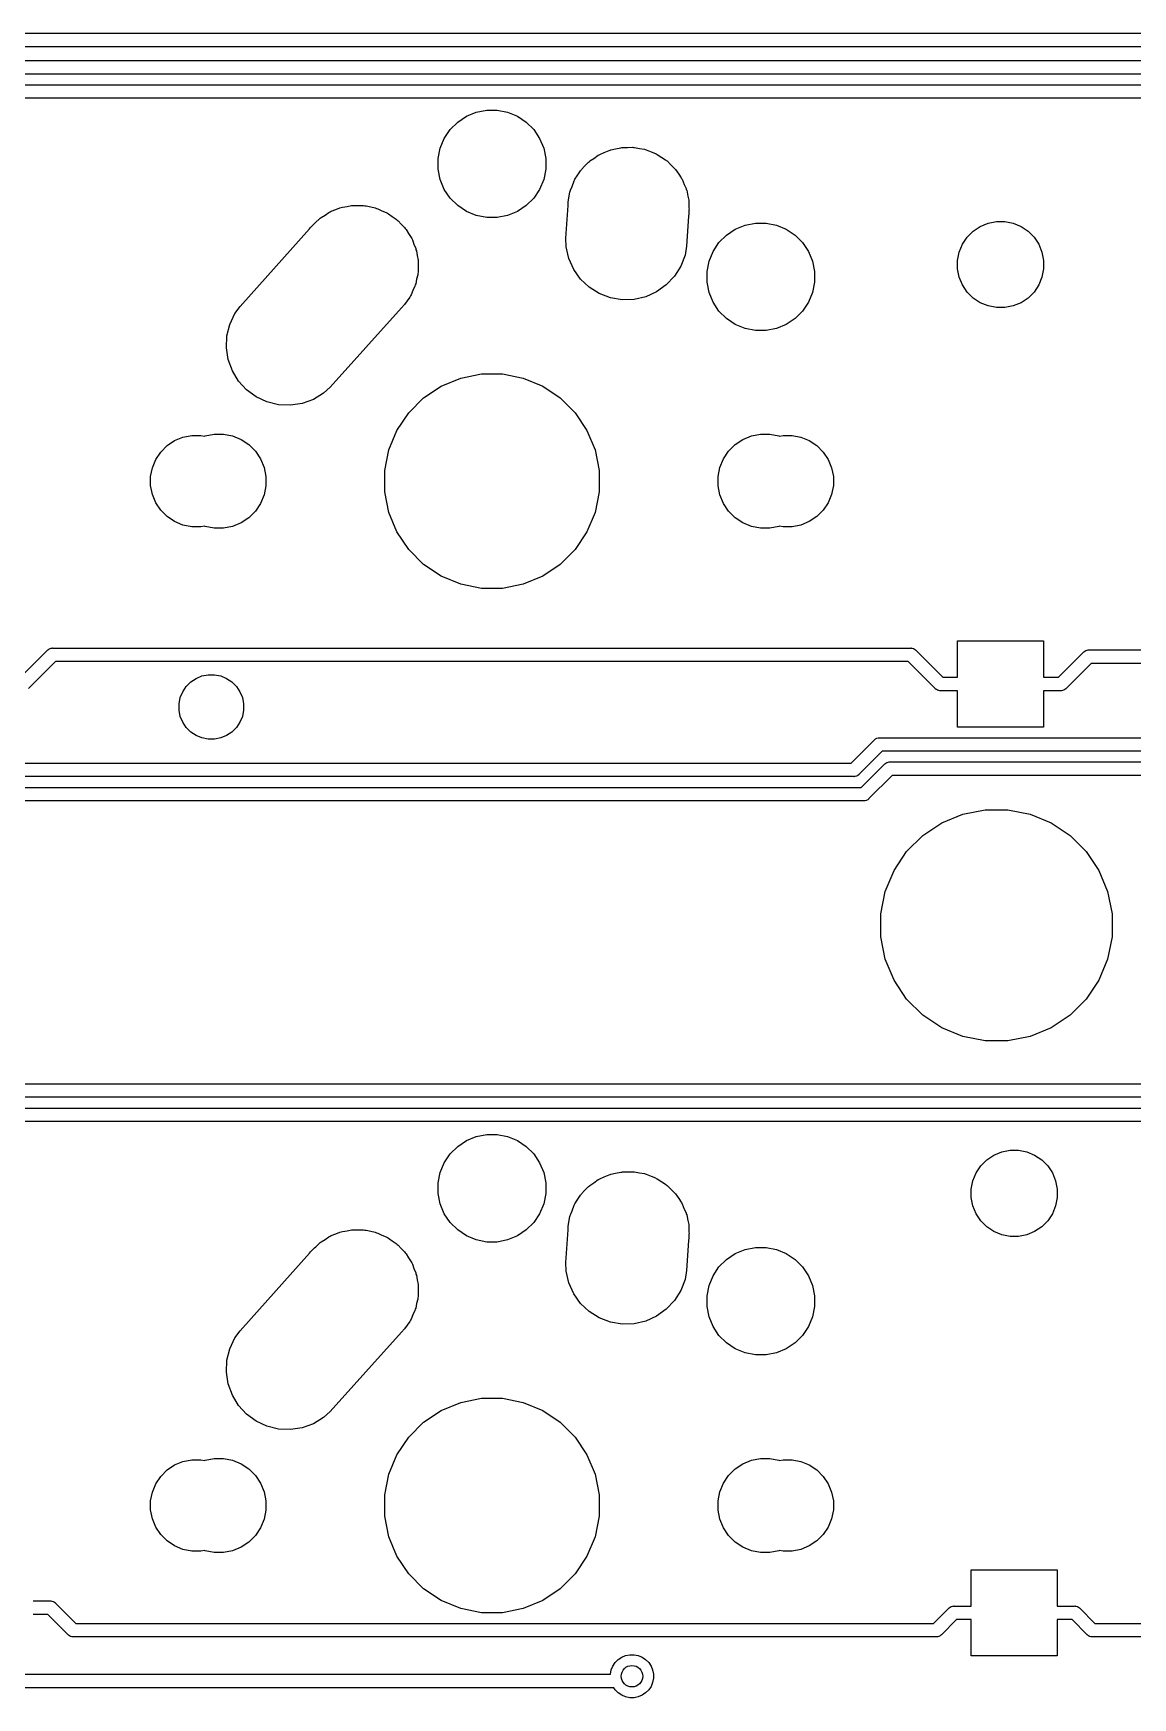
# Model space of a CAD drawing. Extents: x 53 to 306, y -113 to -55.
# Drawn here: x 186.73 to 207.18, y -89.3 to -58.35 of the extents above; entities that cross this region are included whole.
import ezdxf

# ---------------------------------------------------------------- set-up
doc = ezdxf.new("R2010")
doc.units = 0
doc.layers.add('BLACK', color=7, linetype='CONTINUOUS')

msp = doc.modelspace()

# ---------------------------------------------------------------- linework, layer by layer
at = {"layer": 'BLACK', "linetype": 'CONTINUOUS'}
for p, q in [((108.235, -58.3462), (253.807, -58.3462)), ((253.807, -58.5962), (108.414, -58.5962)), ((115.556, -58.8541), (253.385, -58.8541)), ((253.339, -59.1041), (115.602, -59.1041)), ((146.564, -59.3046), (253.198, -59.3046)), ((253.153, -59.5546), (146.609, -59.5546)), ((194.485, -60.1375), (194.625, -59.9982)), ((194.625, -59.9982), (194.788, -59.8888)), ((194.788, -59.8888), (194.97, -59.8134)), ((194.97, -59.8134), (195.164, -59.775)), ((195.164, -59.775), (195.36, -59.775)), ((195.36, -59.775), (195.554, -59.8134)), ((195.554, -59.8134), (195.736, -59.8888)), ((195.736, -59.8888), (195.899, -59.9982)), ((195.899, -59.9982), (196.039, -60.1375)), ((194.3, -60.4833), (194.376, -60.3013)), ((194.376, -60.3013), (194.485, -60.1375)), ((196.039, -60.1375), (196.148, -60.3013)), ((196.148, -60.3013), (196.224, -60.4833)), ((194.262, -60.6765), (194.3, -60.4833)), ((196.224, -60.4833), (196.262, -60.6765)), ((197.155, -60.6744), (197.239, -60.6145)), ((197.239, -60.6145), (197.256, -60.6068)), ((197.256, -60.6068), (197.269, -60.598)), ((197.269, -60.598), (197.349, -60.5649)), ((197.349, -60.5649), (197.441, -60.5236)), ((197.441, -60.5236), (197.459, -60.5195)), ((197.459, -60.5195), (197.474, -60.5132)), ((197.474, -60.5132), (197.562, -60.4958)), ((197.562, -60.4958), (197.657, -60.4738)), ((197.657, -60.4738), (197.675, -60.4733)), ((197.675, -60.4733), (197.691, -60.47)), ((197.691, -60.47), (197.784, -60.47)), ((197.784, -60.47), (197.878, -60.4671)), ((197.878, -60.4671), (197.895, -60.47)), ((197.895, -60.47), (197.913, -60.47)), ((197.913, -60.47), (198.006, -60.4886)), ((198.006, -60.4886), (198.097, -60.5038)), ((198.097, -60.5038), (198.113, -60.5097)), ((198.113, -60.5097), (198.13, -60.5132)), ((198.13, -60.5132), (198.221, -60.5509)), ((198.221, -60.5509), (198.304, -60.5824)), ((198.304, -60.5824), (198.318, -60.591)), ((198.318, -60.591), (198.335, -60.598)), ((198.335, -60.598), (198.419, -60.6542)), ((198.419, -60.6542), (198.492, -60.6999)), ((194.262, -60.8735), (194.262, -60.6765)), ((194.3, -61.0667), (194.262, -60.8735)), ((196.262, -60.8735), (196.224, -61.0667)), ((196.262, -60.6765), (196.262, -60.8735)), ((196.85, -60.9952), (196.907, -60.9045)), ((196.907, -60.9045), (196.92, -60.8903)), ((196.92, -60.8903), (196.928, -60.8779)), ((196.928, -60.8779), (196.986, -60.8198)), ((196.986, -60.8198), (197.058, -60.7431)), ((197.058, -60.7431), (197.074, -60.732)), ((197.074, -60.732), (197.085, -60.7212)), ((197.085, -60.7212), (197.155, -60.6744)), ((198.492, -60.6999), (198.503, -60.7107)), ((198.503, -60.7107), (198.519, -60.7212)), ((198.519, -60.7212), (198.592, -60.7944)), ((198.592, -60.7944), (198.653, -60.8518)), ((198.653, -60.8518), (198.662, -60.8643)), ((198.662, -60.8643), (198.676, -60.8779)), ((198.676, -60.8779), (198.735, -60.9657)), ((198.735, -60.9657), (198.782, -61.0323)), ((194.376, -61.2487), (194.3, -61.0667)), ((194.485, -61.4125), (194.376, -61.2487)), ((196.148, -61.2487), (196.039, -61.4125)), ((196.224, -61.0667), (196.148, -61.2487)), ((196.71, -61.2995), (196.717, -61.281)), ((196.717, -61.281), (196.72, -61.2668)), ((196.72, -61.2668), (196.751, -61.1936)), ((196.751, -61.1936), (196.789, -61.0923)), ((196.789, -61.0923), (196.799, -61.0756)), ((196.799, -61.0756), (196.805, -61.0621)), ((196.805, -61.0621), (196.85, -60.9952)), ((198.782, -61.0323), (198.788, -61.0459)), ((198.788, -61.0459), (198.799, -61.0621)), ((198.799, -61.0621), (198.84, -61.1613)), ((198.84, -61.1613), (198.873, -61.2344)), ((198.873, -61.2344), (198.876, -61.2486)), ((198.876, -61.2486), (198.884, -61.2668)), ((198.884, -61.2668), (198.905, -61.3733)), ((192.355, -61.6261), (192.434, -61.5932)), ((192.434, -61.5932), (192.458, -61.5884)), ((192.458, -61.5884), (192.482, -61.5798)), ((192.482, -61.5798), (192.567, -61.5667)), ((192.567, -61.5667), (192.651, -61.55)), ((192.651, -61.55), (192.676, -61.55)), ((192.676, -61.55), (192.701, -61.5462)), ((192.701, -61.5462), (192.787, -61.55)), ((192.787, -61.55), (192.873, -61.55)), ((192.873, -61.55), (192.897, -61.5549)), ((192.897, -61.5549), (192.922, -61.556)), ((192.922, -61.556), (193.006, -61.5765)), ((193.006, -61.5765), (193.09, -61.5932)), ((193.09, -61.5932), (193.113, -61.6028)), ((194.625, -61.5518), (194.485, -61.4125)), ((194.788, -61.6612), (194.625, -61.5518)), ((195.899, -61.5518), (195.736, -61.6612)), ((196.039, -61.4125), (195.899, -61.5518)), ((196.636, -62.1536), (196.677, -61.55)), ((196.677, -61.4842), (196.692, -61.407)), ((196.677, -61.55), (196.677, -61.4842)), ((196.692, -61.407), (196.71, -61.2995)), ((198.905, -61.3733), (198.923, -61.4504)), ((198.923, -61.4504), (198.923, -61.4647)), ((198.923, -61.4647), (198.927, -61.4842)), ((198.927, -61.4842), (198.927, -61.5933)), ((198.927, -61.5933), (198.928, -61.6163)), ((191.888, -61.9579), (191.945, -61.9012)), ((191.945, -61.9012), (191.962, -61.8825)), ((191.962, -61.8825), (191.984, -61.8618)), ((191.984, -61.8618), (192.045, -61.8012)), ((192.045, -61.8012), (192.066, -61.7873)), ((192.066, -61.7873), (192.084, -61.7704)), ((192.084, -61.7704), (192.158, -61.7257)), ((192.158, -61.7257), (192.229, -61.678)), ((192.229, -61.678), (192.252, -61.6685)), ((192.252, -61.6685), (192.274, -61.6555)), ((192.274, -61.6555), (192.355, -61.6261)), ((193.113, -61.6028), (193.137, -61.6087)), ((193.137, -61.6087), (193.215, -61.6451)), ((193.215, -61.6451), (193.295, -61.678)), ((193.295, -61.678), (193.316, -61.6919)), ((193.316, -61.6919), (193.338, -61.7025)), ((193.338, -61.7025), (193.408, -61.7534)), ((193.408, -61.7534), (193.479, -61.8012)), ((193.479, -61.8012), (193.497, -61.8188)), ((193.497, -61.8188), (193.517, -61.8336)), ((193.517, -61.8336), (193.575, -61.897)), ((193.575, -61.897), (193.636, -61.9579)), ((194.97, -61.7366), (194.788, -61.6612)), ((195.164, -61.775), (194.97, -61.7366)), ((195.36, -61.775), (195.164, -61.775)), ((195.554, -61.7366), (195.36, -61.775)), ((195.736, -61.6612), (195.554, -61.7366)), ((198.919, -61.7471), (198.881, -62.3067)), ((198.927, -61.7058), (198.919, -61.7471)), ((198.928, -61.6163), (198.927, -61.6265)), ((198.927, -61.6265), (198.927, -61.7058)), ((199.97, -61.9134), (200.164, -61.875)), ((200.164, -61.875), (200.36, -61.875)), ((200.36, -61.875), (200.554, -61.9134)), ((204.345, -61.939), (204.491, -61.8787)), ((204.491, -61.8787), (204.645, -61.848)), ((204.645, -61.848), (204.803, -61.848)), ((204.803, -61.848), (204.957, -61.8787)), ((204.957, -61.8787), (205.103, -61.939)), ((190.578, -63.4248), (191.871, -61.9833)), ((191.871, -61.9833), (191.888, -61.9579)), ((193.636, -61.9579), (193.65, -61.9786)), ((193.65, -61.9786), (193.667, -61.997)), ((193.667, -61.997), (193.711, -62.0705)), ((193.711, -62.0705), (193.759, -62.1421)), ((193.759, -62.1421), (193.769, -62.1652)), ((193.769, -62.1652), (193.781, -62.1865)), ((193.781, -62.1865), (193.811, -62.2672)), ((196.641, -62.3196), (196.636, -62.1536)), ((199.485, -62.2375), (199.625, -62.0982)), ((199.625, -62.0982), (199.788, -61.9888)), ((199.788, -61.9888), (199.97, -61.9134)), ((200.554, -61.9134), (200.736, -61.9888)), ((200.736, -61.9888), (200.899, -62.0982)), ((200.899, -62.0982), (201.039, -62.2375)), ((204.015, -62.2691), (204.103, -62.138)), ((204.103, -62.138), (204.214, -62.0266)), ((204.214, -62.0266), (204.345, -61.939)), ((205.103, -61.939), (205.234, -62.0266)), ((205.234, -62.0266), (205.345, -62.138)), ((205.345, -62.138), (205.433, -62.2691)), ((193.811, -62.2672), (193.844, -62.3468)), ((193.844, -62.3468), (193.849, -62.3714)), ((193.849, -62.3714), (193.857, -62.3948)), ((193.857, -62.3948), (193.87, -62.4796)), ((193.87, -62.4796), (193.887, -62.5642)), ((196.691, -62.5356), (196.641, -62.3196)), ((198.853, -62.4704), (198.775, -62.6776)), ((198.881, -62.3067), (198.853, -62.4704)), ((199.3, -62.5833), (199.376, -62.4013)), ((199.376, -62.4013), (199.485, -62.2375)), ((201.039, -62.2375), (201.148, -62.4013)), ((201.148, -62.4013), (201.224, -62.5833)), ((203.924, -62.5692), (203.955, -62.4146)), ((203.955, -62.4146), (204.015, -62.2691)), ((205.433, -62.2691), (205.493, -62.4146)), ((205.493, -62.4146), (205.524, -62.5692)), ((193.881, -62.8352), (193.861, -62.9185)), ((193.882, -62.8104), (193.881, -62.8352)), ((193.887, -62.7858), (193.882, -62.8104)), ((193.887, -62.5642), (193.887, -62.5892)), ((193.887, -62.5892), (193.891, -62.6139)), ((193.891, -62.6139), (193.887, -62.6995)), ((193.887, -62.6995), (193.887, -62.7858)), ((196.782, -62.7377), (196.691, -62.5356)), ((196.91, -62.9181), (196.782, -62.7377)), ((198.775, -62.6776), (198.657, -62.8655)), ((199.262, -62.7765), (199.3, -62.5833)), ((199.262, -62.9735), (199.262, -62.7765)), ((201.224, -62.5833), (201.262, -62.7765)), ((201.262, -62.7765), (201.262, -62.9735)), ((203.924, -62.7268), (203.924, -62.5692)), ((203.955, -62.8814), (203.924, -62.7268)), ((205.524, -62.7268), (205.493, -62.8814)), ((205.524, -62.5692), (205.524, -62.7268)), ((193.792, -63.1282), (193.759, -63.2079)), ((193.828, -63.0505), (193.792, -63.1282)), ((193.834, -63.0263), (193.828, -63.0505)), ((193.844, -63.0031), (193.834, -63.0263)), ((193.861, -62.9185), (193.844, -63.0031)), ((197.071, -63.07), (196.91, -62.9181)), ((197.259, -63.1876), (197.071, -63.07)), ((198.505, -63.0269), (198.325, -63.1555)), ((198.657, -62.8655), (198.505, -63.0269)), ((199.3, -63.1667), (199.262, -62.9735)), ((201.262, -62.9735), (201.224, -63.1667)), ((204.015, -63.0269), (203.955, -62.8814)), ((204.103, -63.158), (204.015, -63.0269)), ((205.433, -63.0269), (205.345, -63.158)), ((205.493, -62.8814), (205.433, -63.0269)), ((190.479, -63.5587), (190.578, -63.4248)), ((193.579, -63.4491), (192.252, -64.9274)), ((193.636, -63.3921), (193.579, -63.4491)), ((193.684, -63.3204), (193.636, -63.3921)), ((193.735, -63.2513), (193.684, -63.3204)), ((193.745, -63.2287), (193.735, -63.2513)), ((193.759, -63.2079), (193.745, -63.2287)), ((197.467, -63.2662), (197.259, -63.1876)), ((197.685, -63.3028), (197.467, -63.2662)), ((197.907, -63.2962), (197.685, -63.3028)), ((198.123, -63.2464), (197.907, -63.2962)), ((198.325, -63.1555), (198.123, -63.2464)), ((199.376, -63.3487), (199.3, -63.1667)), ((199.485, -63.5125), (199.376, -63.3487)), ((201.148, -63.3487), (201.039, -63.5125)), ((201.224, -63.1667), (201.148, -63.3487)), ((204.214, -63.2694), (204.103, -63.158)), ((204.345, -63.357), (204.214, -63.2694)), ((204.491, -63.4173), (204.345, -63.357)), ((204.645, -63.448), (204.491, -63.4173)), ((204.803, -63.448), (204.645, -63.448)), ((204.957, -63.4173), (204.803, -63.448)), ((205.103, -63.357), (204.957, -63.4173)), ((205.234, -63.2694), (205.103, -63.357)), ((205.345, -63.158), (205.234, -63.2694)), ((190.333, -63.9747), (190.386, -63.7595)), ((190.386, -63.7595), (190.479, -63.5587)), ((199.625, -63.6518), (199.485, -63.5125)), ((199.788, -63.7612), (199.625, -63.6518)), ((199.97, -63.8366), (199.788, -63.7612)), ((200.736, -63.7612), (200.554, -63.8366)), ((200.899, -63.6518), (200.736, -63.7612)), ((201.039, -63.5125), (200.899, -63.6518)), ((190.323, -64.1961), (190.333, -63.9747)), ((200.164, -63.875), (199.97, -63.8366)), ((200.36, -63.875), (200.164, -63.875)), ((200.554, -63.8366), (200.36, -63.875)), ((190.357, -64.4152), (190.323, -64.1961)), ((190.433, -64.6234), (190.357, -64.4152)), ((190.547, -64.813), (190.433, -64.6234)), ((194.68, -64.7577), (195.066, -64.6811)), ((195.066, -64.6811), (195.458, -64.6811)), ((195.458, -64.6811), (195.844, -64.7577)), ((190.697, -64.9764), (190.547, -64.813)), ((190.876, -65.1075), (190.697, -64.9764)), ((192.252, -64.9274), (192.13, -65.0396)), ((193.991, -65.1262), (194.318, -64.908)), ((194.318, -64.908), (194.68, -64.7577)), ((195.844, -64.7577), (196.206, -64.908)), ((196.206, -64.908), (196.533, -65.1262)), ((191.077, -65.2013), (190.876, -65.1075)), ((191.292, -65.254), (191.077, -65.2013)), ((191.513, -65.2638), (191.292, -65.254)), ((191.732, -65.2302), (191.513, -65.2638)), ((191.94, -65.1545), (191.732, -65.2302)), ((192.13, -65.0396), (191.94, -65.1545)), ((193.713, -65.404), (193.991, -65.1262)), ((196.533, -65.1262), (196.811, -65.404)), ((193.495, -65.7305), (193.713, -65.404)), ((196.811, -65.404), (197.029, -65.7305)), ((189.22, -66.0148), (189.359, -65.9217)), ((189.359, -65.9217), (189.514, -65.8577)), ((189.514, -65.8577), (189.678, -65.825)), ((189.678, -65.825), (189.846, -65.825)), ((189.846, -65.825), (189.915, -65.8387)), ((189.915, -65.8387), (189.927, -65.8336)), ((189.927, -65.8336), (190.096, -65.8)), ((190.096, -65.8), (190.268, -65.8)), ((190.268, -65.8), (190.437, -65.8336)), ((190.437, -65.8336), (190.596, -65.8996)), ((190.596, -65.8996), (190.74, -65.9953)), ((193.345, -66.0934), (193.495, -65.7305)), ((197.029, -65.7305), (197.179, -66.0934)), ((199.784, -65.9953), (199.928, -65.8996)), ((199.928, -65.8996), (200.087, -65.8336)), ((200.087, -65.8336), (200.256, -65.8)), ((200.256, -65.8), (200.428, -65.8)), ((200.428, -65.8), (200.597, -65.8336)), ((200.597, -65.8336), (200.609, -65.8387)), ((200.609, -65.8387), (200.678, -65.825)), ((200.678, -65.825), (200.846, -65.825)), ((200.846, -65.825), (201.01, -65.8577)), ((201.01, -65.8577), (201.165, -65.9217)), ((201.165, -65.9217), (201.304, -66.0148)), ((189.009, -66.2724), (189.102, -66.1332)), ((189.102, -66.1332), (189.22, -66.0148)), ((190.74, -65.9953), (190.862, -66.1172)), ((190.862, -66.1172), (190.957, -66.2605)), ((193.268, -66.4786), (193.345, -66.0934)), ((197.179, -66.0934), (197.256, -66.4786)), ((199.567, -66.2605), (199.662, -66.1172)), ((199.662, -66.1172), (199.784, -65.9953)), ((201.304, -66.0148), (201.422, -66.1332)), ((201.422, -66.1332), (201.515, -66.2724)), ((188.912, -66.5913), (188.945, -66.4271)), ((188.945, -66.4271), (189.009, -66.2724)), ((190.957, -66.2605), (191.023, -66.4198)), ((191.023, -66.4198), (191.057, -66.5888)), ((193.268, -66.8714), (193.268, -66.4786)), ((197.256, -66.4786), (197.256, -66.8714)), ((199.467, -66.5888), (199.501, -66.4198)), ((199.501, -66.4198), (199.567, -66.2605)), ((201.515, -66.2724), (201.579, -66.4271)), ((201.579, -66.4271), (201.612, -66.5913)), ((188.912, -66.7587), (188.912, -66.5913)), ((188.945, -66.9229), (188.912, -66.7587)), ((191.057, -66.7612), (191.023, -66.9302)), ((191.057, -66.5888), (191.057, -66.7612)), ((199.467, -66.7612), (199.467, -66.5888)), ((199.501, -66.9302), (199.467, -66.7612)), ((201.612, -66.7587), (201.579, -66.9229)), ((201.612, -66.5913), (201.612, -66.7587)), ((189.009, -67.0776), (188.945, -66.9229)), ((189.102, -67.2168), (189.009, -67.0776)), ((190.957, -67.0895), (190.862, -67.2328)), ((191.023, -66.9302), (190.957, -67.0895)), ((193.345, -67.2566), (193.268, -66.8714)), ((197.256, -66.8714), (197.179, -67.2566)), ((199.567, -67.0895), (199.501, -66.9302)), ((199.662, -67.2328), (199.567, -67.0895)), ((201.515, -67.0776), (201.422, -67.2168)), ((201.579, -66.9229), (201.515, -67.0776)), ((189.22, -67.3352), (189.102, -67.2168)), ((189.359, -67.4283), (189.22, -67.3352)), ((189.514, -67.4923), (189.359, -67.4283)), ((190.596, -67.4504), (190.437, -67.5164)), ((190.74, -67.3547), (190.596, -67.4504)), ((190.862, -67.2328), (190.74, -67.3547)), ((193.495, -67.6195), (193.345, -67.2566)), ((197.179, -67.2566), (197.029, -67.6195)), ((199.784, -67.3547), (199.662, -67.2328)), ((199.928, -67.4504), (199.784, -67.3547)), ((200.087, -67.5164), (199.928, -67.4504)), ((201.165, -67.4283), (201.01, -67.4923)), ((201.304, -67.3352), (201.165, -67.4283)), ((201.422, -67.2168), (201.304, -67.3352)), ((189.678, -67.525), (189.514, -67.4923)), ((189.846, -67.525), (189.678, -67.525)), ((189.915, -67.5113), (189.846, -67.525)), ((189.927, -67.5164), (189.915, -67.5113)), ((190.096, -67.55), (189.927, -67.5164)), ((190.268, -67.55), (190.096, -67.55)), ((190.437, -67.5164), (190.268, -67.55)), ((193.713, -67.946), (193.495, -67.6195)), ((197.029, -67.6195), (196.811, -67.946)), ((200.256, -67.55), (200.087, -67.5164)), ((200.428, -67.55), (200.256, -67.55)), ((200.597, -67.5164), (200.428, -67.55)), ((200.609, -67.5113), (200.597, -67.5164)), ((200.678, -67.525), (200.609, -67.5113)), ((200.846, -67.525), (200.678, -67.525)), ((201.01, -67.4923), (200.846, -67.525)), ((193.991, -68.2238), (193.713, -67.946)), ((196.811, -67.946), (196.533, -68.2238)), ((194.318, -68.442), (193.991, -68.2238)), ((196.533, -68.2238), (196.206, -68.442)), ((194.68, -68.5923), (194.318, -68.442)), ((195.066, -68.6689), (194.68, -68.5923)), ((195.458, -68.6689), (195.066, -68.6689)), ((195.844, -68.5923), (195.458, -68.6689)), ((196.206, -68.442), (195.844, -68.5923)), ((186.494, -70.323), (186.997, -69.8195)), ((186.997, -69.8195), (187.001, -69.8148)), ((187.001, -69.8148), (187.007, -69.8099)), ((187.007, -69.8099), (187.02, -69.7992)), ((187.02, -69.7992), (187.042, -69.7876)), ((187.042, -69.7876), (187.065, -69.7804)), ((187.065, -69.7804), (187.084, -69.7786)), ((187.084, -69.7786), (187.09, -69.778)), ((187.084, -69.7786), (187.084, -69.7786)), ((187.09, -69.778), (187.096, -69.7786)), ((187.096, -69.7786), (203.048, -69.7786)), ((203.048, -69.7786), (203.054, -69.778)), ((203.054, -69.778), (203.06, -69.7786)), ((203.06, -69.7786), (203.06, -69.7786)), ((203.06, -69.7786), (203.079, -69.7804)), ((203.079, -69.7804), (203.102, -69.7876)), ((203.102, -69.7876), (203.124, -69.7992)), ((203.124, -69.7992), (203.143, -69.8148)), ((203.143, -69.8148), (203.147, -69.8196)), ((203.147, -69.8196), (203.65, -70.323)), ((203.924, -70.323), (203.924, -69.648)), ((203.924, -69.648), (205.524, -69.648)), ((205.524, -69.648), (205.524, -70.323)), ((205.798, -70.323), (206.265, -69.8553)), ((206.265, -69.8553), (206.269, -69.8506)), ((206.269, -69.8506), (206.274, -69.8467)), ((206.274, -69.8467), (206.288, -69.835)), ((206.288, -69.835), (206.31, -69.8234)), ((206.31, -69.8234), (206.314, -69.8221)), ((206.314, -69.8221), (206.333, -69.8162)), ((206.333, -69.8162), (206.352, -69.8144)), ((206.352, -69.8144), (206.358, -69.8138)), ((206.352, -69.8144), (206.352, -69.8144)), ((206.358, -69.8138), (206.364, -69.8144)), ((206.364, -69.8144), (221.88, -69.8144)), ((187.141, -70.0286), (186.638, -70.532)), ((203.003, -70.0286), (187.141, -70.0286)), ((203.506, -70.532), (203.003, -70.0286)), ((206.41, -70.0644), (205.942, -70.532)), ((221.834, -70.0644), (206.41, -70.0644)), ((189.51, -70.5908), (189.576, -70.4925)), ((189.576, -70.4925), (189.66, -70.4089)), ((189.66, -70.4089), (189.758, -70.3433)), ((189.758, -70.3433), (189.867, -70.2981)), ((189.867, -70.2981), (189.983, -70.275)), ((189.983, -70.275), (190.101, -70.275)), ((190.101, -70.275), (190.217, -70.2981)), ((190.217, -70.2981), (190.326, -70.3433)), ((190.326, -70.3433), (190.424, -70.4089)), ((190.424, -70.4089), (190.508, -70.4925)), ((190.508, -70.4925), (190.574, -70.5908)), ((203.51, -70.5368), (203.506, -70.532)), ((203.515, -70.5407), (203.51, -70.5368)), ((203.529, -70.5524), (203.515, -70.5407)), ((203.551, -70.564), (203.529, -70.5524)), ((203.574, -70.5712), (203.551, -70.564)), ((203.593, -70.573), (203.574, -70.5712)), ((203.599, -70.5736), (203.593, -70.573)), ((203.593, -70.573), (203.593, -70.573)), ((203.605, -70.573), (203.599, -70.5736)), ((203.924, -70.573), (203.605, -70.573)), ((203.65, -70.323), (203.924, -70.323)), ((203.924, -71.248), (203.924, -70.573)), ((205.524, -70.323), (205.798, -70.323)), ((205.843, -70.573), (205.524, -70.573)), ((205.524, -70.573), (205.524, -71.248)), ((205.849, -70.5736), (205.843, -70.573)), ((205.855, -70.573), (205.849, -70.5736)), ((205.874, -70.5712), (205.855, -70.573)), ((205.855, -70.573), (205.855, -70.573)), ((205.897, -70.564), (205.874, -70.5712)), ((205.919, -70.5524), (205.897, -70.564)), ((205.938, -70.5368), (205.919, -70.5524)), ((205.942, -70.532), (205.938, -70.5368)), ((189.442, -70.8159), (189.465, -70.7)), ((189.442, -70.9341), (189.442, -70.8159)), ((189.465, -70.7), (189.51, -70.5908)), ((190.574, -70.5908), (190.619, -70.7)), ((190.619, -70.7), (190.642, -70.8159)), ((190.642, -70.8159), (190.642, -70.9341)), ((189.465, -71.05), (189.442, -70.9341)), ((189.51, -71.1592), (189.465, -71.05)), ((189.576, -71.2575), (189.51, -71.1592)), ((190.574, -71.1592), (190.508, -71.2575)), ((190.619, -71.05), (190.574, -71.1592)), ((190.642, -70.9341), (190.619, -71.05)), ((189.66, -71.341), (189.576, -71.2575)), ((189.758, -71.4067), (189.66, -71.341)), ((189.867, -71.4519), (189.758, -71.4067)), ((189.983, -71.475), (189.867, -71.4519)), ((190.101, -71.475), (189.983, -71.475)), ((190.217, -71.4519), (190.101, -71.475)), ((190.326, -71.4067), (190.217, -71.4519)), ((190.424, -71.341), (190.326, -71.4067)), ((190.508, -71.2575), (190.424, -71.341)), ((201.944, -71.921), (202.376, -71.4889)), ((202.376, -71.4889), (202.38, -71.4842)), ((202.38, -71.4842), (202.385, -71.4803)), ((202.385, -71.4803), (202.399, -71.4686)), ((202.385, -71.4803), (202.385, -71.4803)), ((202.399, -71.4686), (202.421, -71.457)), ((202.421, -71.457), (202.444, -71.4498)), ((202.444, -71.4498), (202.463, -71.448)), ((202.463, -71.448), (202.469, -71.4474)), ((202.463, -71.448), (202.463, -71.448)), ((202.469, -71.4474), (202.475, -71.448)), ((202.475, -71.448), (207.847, -71.448)), ((205.524, -71.248), (203.924, -71.248)), ((202.521, -71.698), (202.089, -72.13)), ((207.801, -71.698), (202.521, -71.698)), ((132.378, -71.921), (201.944, -71.921)), ((202.131, -72.371), (202.563, -71.939)), ((202.563, -71.939), (202.567, -71.9342)), ((202.567, -71.9342), (202.571, -71.9303)), ((202.571, -71.9303), (202.586, -71.9186)), ((202.571, -71.9303), (202.571, -71.9303)), ((202.586, -71.9186), (202.607, -71.907)), ((202.607, -71.907), (202.631, -71.8998)), ((202.631, -71.8998), (202.649, -71.898)), ((202.649, -71.898), (202.655, -71.8974)), ((202.649, -71.898), (202.649, -71.898)), ((202.655, -71.8974), (202.662, -71.898)), ((202.662, -71.898), (207.66, -71.898)), ((132.191, -72.371), (202.131, -72.371)), ((201.99, -72.171), (132.332, -72.171)), ((201.996, -72.1716), (201.99, -72.171)), ((202.002, -72.171), (201.996, -72.1716)), ((202.021, -72.1692), (202.002, -72.171)), ((202.002, -72.171), (202.002, -72.171)), ((202.044, -72.162), (202.021, -72.1692)), ((202.066, -72.1504), (202.044, -72.162)), ((202.085, -72.1348), (202.066, -72.1504)), ((202.089, -72.13), (202.085, -72.1348)), ((202.707, -72.148), (202.275, -72.5801)), ((207.615, -72.148), (202.707, -72.148)), ((202.176, -72.621), (132.146, -72.621)), ((202.182, -72.6216), (202.176, -72.621)), ((202.189, -72.621), (202.182, -72.6216)), ((202.207, -72.6192), (202.189, -72.621)), ((202.189, -72.621), (202.189, -72.621)), ((202.23, -72.6121), (202.207, -72.6192)), ((202.236, -72.6089), (202.23, -72.6121)), ((202.252, -72.6004), (202.236, -72.6089)), ((202.266, -72.5887), (202.252, -72.6004)), ((202.271, -72.5848), (202.266, -72.5887)), ((202.266, -72.5887), (202.266, -72.5887)), ((202.275, -72.5801), (202.271, -72.5848)), ((203.275, -73.266), (203.628, -73.0307)), ((203.628, -73.0307), (204.019, -72.8686)), ((204.019, -72.8686), (204.434, -72.786)), ((204.434, -72.786), (204.858, -72.786)), ((204.858, -72.786), (205.273, -72.8686)), ((205.273, -72.8686), (205.664, -73.0307)), ((205.664, -73.0307), (206.017, -73.266)), ((202.976, -73.5655), (203.275, -73.266)), ((206.017, -73.266), (206.316, -73.5655)), ((202.741, -73.9176), (202.976, -73.5655)), ((206.316, -73.5655), (206.551, -73.9176)), ((202.579, -74.3089), (202.741, -73.9176)), ((206.551, -73.9176), (206.713, -74.3089)), ((202.496, -74.7242), (202.579, -74.3089)), ((206.713, -74.3089), (206.796, -74.7242)), ((202.496, -75.1478), (202.496, -74.7242)), ((206.796, -74.7242), (206.796, -75.1478)), ((202.579, -75.5631), (202.496, -75.1478)), ((206.796, -75.1478), (206.713, -75.5631)), ((202.741, -75.9544), (202.579, -75.5631)), ((206.713, -75.5631), (206.551, -75.9544)), ((202.976, -76.3065), (202.741, -75.9544)), ((206.551, -75.9544), (206.316, -76.3065)), ((203.275, -76.606), (202.976, -76.3065)), ((206.316, -76.3065), (206.017, -76.606)), ((203.628, -76.8413), (203.275, -76.606)), ((206.017, -76.606), (205.664, -76.8413)), ((204.019, -77.0034), (203.628, -76.8413)), ((204.434, -77.086), (204.019, -77.0034)), ((205.273, -77.0034), (204.858, -77.086)), ((205.664, -76.8413), (205.273, -77.0034)), ((204.858, -77.086), (204.434, -77.086)), ((180.941, -77.8843), (234.693, -77.8843)), ((234.648, -78.1343), (180.895, -78.1343)), ((184.684, -78.3343), (217.896, -78.3343)), ((217.85, -78.5843), (184.729, -78.5843)), ((194.788, -78.9388), (194.97, -78.8634)), ((194.97, -78.8634), (195.164, -78.825)), ((195.164, -78.825), (195.36, -78.825)), ((195.36, -78.825), (195.554, -78.8634)), ((195.554, -78.8634), (195.736, -78.9388)), ((194.376, -79.3513), (194.485, -79.1875)), ((194.485, -79.1875), (194.625, -79.0482)), ((194.625, -79.0482), (194.788, -78.9388)), ((195.736, -78.9388), (195.899, -79.0482)), ((195.899, -79.0482), (196.039, -79.1875)), ((196.039, -79.1875), (196.148, -79.3513)), ((204.468, -79.2986), (204.599, -79.211)), ((204.599, -79.211), (204.745, -79.1507)), ((204.745, -79.1507), (204.899, -79.12)), ((204.899, -79.12), (205.057, -79.12)), ((205.057, -79.12), (205.211, -79.1507)), ((205.211, -79.1507), (205.357, -79.211)), ((205.357, -79.211), (205.488, -79.2986)), ((194.262, -79.7265), (194.3, -79.5333)), ((194.3, -79.5333), (194.376, -79.3513)), ((196.148, -79.3513), (196.224, -79.5333)), ((196.224, -79.5333), (196.262, -79.7265)), ((197.474, -79.5632), (197.562, -79.5458)), ((197.562, -79.5458), (197.657, -79.5238)), ((197.657, -79.5238), (197.675, -79.5233)), ((197.675, -79.5233), (197.691, -79.52)), ((197.691, -79.52), (197.784, -79.52)), ((197.784, -79.52), (197.878, -79.5171)), ((197.878, -79.5171), (197.895, -79.52)), ((197.895, -79.52), (197.913, -79.52)), ((197.913, -79.52), (198.006, -79.5386)), ((198.006, -79.5386), (198.097, -79.5538)), ((204.209, -79.6866), (204.269, -79.5411)), ((204.269, -79.5411), (204.357, -79.41)), ((204.357, -79.41), (204.468, -79.2986)), ((205.488, -79.2986), (205.599, -79.41)), ((205.599, -79.41), (205.687, -79.5411)), ((205.687, -79.5411), (205.747, -79.6866)), ((194.262, -79.9235), (194.262, -79.7265)), ((196.262, -79.7265), (196.262, -79.9235)), ((196.986, -79.8698), (197.058, -79.7931)), ((197.058, -79.7931), (197.074, -79.782)), ((197.074, -79.782), (197.085, -79.7712)), ((197.085, -79.7712), (197.155, -79.7244)), ((197.155, -79.7244), (197.239, -79.6645)), ((197.239, -79.6645), (197.256, -79.6568)), ((197.256, -79.6568), (197.269, -79.648)), ((197.269, -79.648), (197.349, -79.6149)), ((197.349, -79.6149), (197.441, -79.5736)), ((197.441, -79.5736), (197.459, -79.5695)), ((197.459, -79.5695), (197.474, -79.5632)), ((198.097, -79.5538), (198.113, -79.5597)), ((198.113, -79.5597), (198.13, -79.5632)), ((198.13, -79.5632), (198.221, -79.6009)), ((198.221, -79.6009), (198.304, -79.6324)), ((198.304, -79.6324), (198.318, -79.641)), ((198.318, -79.641), (198.335, -79.648)), ((198.335, -79.648), (198.419, -79.7042)), ((198.419, -79.7042), (198.492, -79.7499)), ((198.492, -79.7499), (198.503, -79.7607)), ((198.503, -79.7607), (198.519, -79.7712)), ((198.519, -79.7712), (198.592, -79.8444)), ((198.592, -79.8444), (198.653, -79.9018)), ((204.178, -79.8412), (204.209, -79.6866)), ((204.178, -79.9988), (204.178, -79.8412)), ((205.747, -79.6866), (205.778, -79.8412)), ((205.778, -79.8412), (205.778, -79.9988)), ((194.3, -80.1167), (194.262, -79.9235)), ((194.376, -80.2987), (194.3, -80.1167)), ((196.224, -80.1167), (196.148, -80.2987)), ((196.262, -79.9235), (196.224, -80.1167)), ((196.751, -80.2436), (196.789, -80.1423)), ((196.789, -80.1423), (196.799, -80.1256)), ((196.799, -80.1256), (196.805, -80.1121)), ((196.805, -80.1121), (196.85, -80.0452)), ((196.85, -80.0452), (196.907, -79.9545)), ((196.907, -79.9545), (196.92, -79.9403)), ((196.92, -79.9403), (196.928, -79.9279)), ((196.928, -79.9279), (196.986, -79.8698)), ((198.653, -79.9018), (198.662, -79.9143)), ((198.662, -79.9143), (198.676, -79.9279)), ((198.676, -79.9279), (198.735, -80.0157)), ((198.735, -80.0157), (198.782, -80.0823)), ((198.782, -80.0823), (198.788, -80.0959)), ((198.788, -80.0959), (198.799, -80.1121)), ((198.799, -80.1121), (198.84, -80.2113)), ((204.209, -80.1534), (204.178, -79.9988)), ((204.269, -80.2989), (204.209, -80.1534)), ((205.747, -80.1534), (205.687, -80.2989)), ((205.778, -79.9988), (205.747, -80.1534)), ((194.485, -80.4625), (194.376, -80.2987)), ((194.625, -80.6018), (194.485, -80.4625)), ((196.039, -80.4625), (195.899, -80.6018)), ((196.148, -80.2987), (196.039, -80.4625)), ((196.677, -80.5342), (196.692, -80.457)), ((196.692, -80.457), (196.71, -80.3495)), ((196.71, -80.3495), (196.717, -80.331)), ((196.717, -80.331), (196.72, -80.3169)), ((196.72, -80.3169), (196.751, -80.2436)), ((198.84, -80.2113), (198.873, -80.2844)), ((198.873, -80.2844), (198.876, -80.2986)), ((198.876, -80.2986), (198.884, -80.3169)), ((198.884, -80.3169), (198.905, -80.4233)), ((198.905, -80.4233), (198.923, -80.5003)), ((204.357, -80.43), (204.269, -80.2989)), ((204.468, -80.5414), (204.357, -80.43)), ((205.599, -80.43), (205.488, -80.5414)), ((205.687, -80.2989), (205.599, -80.43)), ((192.084, -80.8204), (192.158, -80.7757)), ((192.158, -80.7757), (192.229, -80.728)), ((192.229, -80.728), (192.252, -80.7185)), ((192.252, -80.7185), (192.274, -80.7055)), ((192.274, -80.7055), (192.355, -80.6761)), ((192.355, -80.6761), (192.434, -80.6432)), ((192.434, -80.6432), (192.458, -80.6384)), ((192.458, -80.6384), (192.482, -80.6298)), ((192.482, -80.6298), (192.567, -80.6167)), ((192.567, -80.6167), (192.651, -80.6)), ((192.651, -80.6), (192.676, -80.6)), ((192.676, -80.6), (192.701, -80.5962)), ((192.701, -80.5962), (192.787, -80.6)), ((192.787, -80.6), (192.873, -80.6)), ((192.873, -80.6), (192.897, -80.6049)), ((192.897, -80.6049), (192.922, -80.606)), ((192.922, -80.606), (193.006, -80.6265)), ((193.006, -80.6265), (193.09, -80.6432)), ((193.09, -80.6432), (193.113, -80.6528)), ((193.113, -80.6528), (193.137, -80.6587)), ((193.137, -80.6587), (193.215, -80.6951)), ((193.215, -80.6951), (193.295, -80.728)), ((193.295, -80.728), (193.316, -80.7419)), ((193.316, -80.7419), (193.338, -80.7525)), ((193.338, -80.7525), (193.408, -80.8034)), ((194.788, -80.7112), (194.625, -80.6018)), ((194.97, -80.7866), (194.788, -80.7112)), ((195.164, -80.825), (194.97, -80.7866)), ((195.554, -80.7866), (195.36, -80.825)), ((195.736, -80.7112), (195.554, -80.7866)), ((195.899, -80.6018), (195.736, -80.7112)), ((196.636, -81.2036), (196.677, -80.6)), ((196.677, -80.6), (196.677, -80.5342)), ((198.927, -80.7558), (198.919, -80.7971)), ((198.923, -80.5003), (198.923, -80.5147)), ((198.923, -80.5147), (198.927, -80.5342)), ((198.927, -80.5342), (198.927, -80.6433)), ((198.927, -80.6433), (198.928, -80.6663)), ((198.928, -80.6663), (198.927, -80.6765)), ((198.927, -80.6765), (198.927, -80.7558)), ((204.599, -80.629), (204.468, -80.5414)), ((204.745, -80.6893), (204.599, -80.629)), ((204.899, -80.72), (204.745, -80.6893)), ((205.057, -80.72), (204.899, -80.72)), ((205.211, -80.6893), (205.057, -80.72)), ((205.357, -80.629), (205.211, -80.6893)), ((205.488, -80.5414), (205.357, -80.629)), ((190.578, -82.4748), (191.871, -81.0333)), ((191.871, -81.0333), (191.888, -81.0079)), ((191.888, -81.0079), (191.945, -80.9512)), ((191.945, -80.9512), (191.962, -80.9325)), ((191.962, -80.9325), (191.984, -80.9118)), ((191.984, -80.9118), (192.045, -80.8512)), ((192.045, -80.8512), (192.066, -80.8373)), ((192.066, -80.8373), (192.084, -80.8204)), ((193.408, -80.8034), (193.479, -80.8512)), ((193.479, -80.8512), (193.497, -80.8688)), ((193.497, -80.8688), (193.517, -80.8836)), ((193.517, -80.8836), (193.575, -80.947)), ((193.575, -80.947), (193.636, -81.0079)), ((193.636, -81.0079), (193.65, -81.0286)), ((193.65, -81.0286), (193.667, -81.047)), ((193.667, -81.047), (193.711, -81.1205)), ((195.36, -80.825), (195.164, -80.825)), ((198.919, -80.7971), (198.881, -81.3567)), ((199.625, -81.1482), (199.788, -81.0388)), ((199.788, -81.0388), (199.97, -80.9634)), ((199.97, -80.9634), (200.164, -80.925)), ((200.164, -80.925), (200.36, -80.925)), ((200.36, -80.925), (200.554, -80.9634)), ((200.554, -80.9634), (200.736, -81.0388)), ((200.736, -81.0388), (200.899, -81.1482)), ((193.711, -81.1205), (193.759, -81.1921)), ((193.759, -81.1921), (193.769, -81.2152)), ((193.769, -81.2152), (193.781, -81.2365)), ((193.781, -81.2365), (193.811, -81.3172)), ((193.811, -81.3172), (193.844, -81.3969)), ((193.844, -81.3969), (193.849, -81.4214)), ((196.641, -81.3696), (196.636, -81.2036)), ((196.691, -81.5856), (196.641, -81.3696)), ((198.881, -81.3567), (198.853, -81.5204)), ((199.376, -81.4513), (199.485, -81.2875)), ((199.485, -81.2875), (199.625, -81.1482)), ((200.899, -81.1482), (201.039, -81.2875)), ((201.039, -81.2875), (201.148, -81.4513)), ((193.849, -81.4214), (193.857, -81.4448)), ((193.857, -81.4448), (193.87, -81.5296)), ((193.87, -81.5296), (193.887, -81.6142)), ((193.887, -81.6142), (193.887, -81.6392)), ((193.887, -81.6392), (193.891, -81.6639)), ((193.891, -81.6639), (193.887, -81.7495)), ((196.782, -81.7877), (196.691, -81.5856)), ((198.853, -81.5204), (198.775, -81.7276)), ((199.262, -81.8265), (199.3, -81.6333)), ((199.3, -81.6333), (199.376, -81.4513)), ((201.148, -81.4513), (201.224, -81.6333)), ((201.224, -81.6333), (201.262, -81.8265)), ((193.861, -81.9685), (193.844, -82.0532)), ((193.881, -81.8852), (193.861, -81.9685)), ((193.882, -81.8604), (193.881, -81.8852)), ((193.887, -81.8358), (193.882, -81.8604)), ((193.887, -81.7495), (193.887, -81.8358)), ((196.91, -81.9681), (196.782, -81.7877)), ((197.071, -82.12), (196.91, -81.9681)), ((198.657, -81.9155), (198.505, -82.0769)), ((198.775, -81.7276), (198.657, -81.9155)), ((199.262, -82.0235), (199.262, -81.8265)), ((199.3, -82.2167), (199.262, -82.0235)), ((201.262, -82.0235), (201.224, -82.2167)), ((201.262, -81.8265), (201.262, -82.0235)), ((193.735, -82.3013), (193.684, -82.3704)), ((193.745, -82.2787), (193.735, -82.3013)), ((193.759, -82.2579), (193.745, -82.2787)), ((193.792, -82.1782), (193.759, -82.2579)), ((193.828, -82.1005), (193.792, -82.1782)), ((193.834, -82.0763), (193.828, -82.1005)), ((193.844, -82.0532), (193.834, -82.0763)), ((197.259, -82.2376), (197.071, -82.12)), ((197.467, -82.3162), (197.259, -82.2376)), ((197.685, -82.3528), (197.467, -82.3162)), ((198.123, -82.2964), (197.907, -82.3462)), ((198.325, -82.2055), (198.123, -82.2964)), ((198.505, -82.0769), (198.325, -82.2055)), ((199.376, -82.3987), (199.3, -82.2167)), ((201.224, -82.2167), (201.148, -82.3987)), ((190.386, -82.8095), (190.479, -82.6087)), ((190.479, -82.6087), (190.578, -82.4748)), ((193.579, -82.4991), (192.252, -83.9774)), ((193.636, -82.4421), (193.579, -82.4991)), ((193.684, -82.3704), (193.636, -82.4421)), ((197.907, -82.3462), (197.685, -82.3528)), ((199.485, -82.5625), (199.376, -82.3987)), ((199.625, -82.7018), (199.485, -82.5625)), ((201.039, -82.5625), (200.899, -82.7018)), ((201.148, -82.3987), (201.039, -82.5625)), ((190.333, -83.0247), (190.386, -82.8095)), ((199.788, -82.8112), (199.625, -82.7018)), ((199.97, -82.8866), (199.788, -82.8112)), ((200.164, -82.925), (199.97, -82.8866)), ((200.36, -82.925), (200.164, -82.925)), ((200.554, -82.8866), (200.36, -82.925)), ((200.736, -82.8112), (200.554, -82.8866)), ((200.899, -82.7018), (200.736, -82.8112)), ((190.323, -83.2461), (190.333, -83.0247)), ((190.357, -83.4652), (190.323, -83.2461)), ((190.433, -83.6734), (190.357, -83.4652)), ((190.547, -83.863), (190.433, -83.6734)), ((190.697, -84.0264), (190.547, -83.863)), ((194.318, -83.958), (194.68, -83.8077)), ((194.68, -83.8077), (195.066, -83.7311)), ((195.066, -83.7311), (195.458, -83.7311)), ((195.458, -83.7311), (195.844, -83.8077)), ((195.844, -83.8077), (196.206, -83.958)), ((190.876, -84.1575), (190.697, -84.0264)), ((191.077, -84.2513), (190.876, -84.1575)), ((192.13, -84.0896), (191.94, -84.2045)), ((192.252, -83.9774), (192.13, -84.0896)), ((193.713, -84.454), (193.991, -84.1762)), ((193.991, -84.1762), (194.318, -83.958)), ((196.206, -83.958), (196.533, -84.1762)), ((196.533, -84.1762), (196.811, -84.454)), ((191.292, -84.304), (191.077, -84.2513)), ((191.513, -84.3138), (191.292, -84.304)), ((191.732, -84.2802), (191.513, -84.3138)), ((191.94, -84.2045), (191.732, -84.2802)), ((193.495, -84.7805), (193.713, -84.454)), ((196.811, -84.454), (197.029, -84.7805)), ((193.345, -85.1434), (193.495, -84.7805)), ((197.029, -84.7805), (197.179, -85.1434)), ((189.102, -85.1832), (189.22, -85.0648)), ((189.22, -85.0648), (189.359, -84.9717)), ((189.359, -84.9717), (189.514, -84.9077)), ((189.514, -84.9077), (189.678, -84.875)), ((189.678, -84.875), (189.846, -84.875)), ((189.846, -84.875), (189.915, -84.8887)), ((189.915, -84.8887), (189.927, -84.8836)), ((189.927, -84.8836), (190.096, -84.85)), ((190.096, -84.85), (190.268, -84.85)), ((190.268, -84.85), (190.437, -84.8836)), ((190.437, -84.8836), (190.596, -84.9496)), ((190.596, -84.9496), (190.74, -85.0453)), ((190.74, -85.0453), (190.862, -85.1672)), ((199.662, -85.1672), (199.784, -85.0453)), ((199.784, -85.0453), (199.928, -84.9496)), ((199.928, -84.9496), (200.087, -84.8836)), ((200.087, -84.8836), (200.256, -84.85)), ((200.256, -84.85), (200.428, -84.85)), ((200.428, -84.85), (200.597, -84.8836)), ((200.597, -84.8836), (200.609, -84.8887)), ((200.609, -84.8887), (200.678, -84.875)), ((200.678, -84.875), (200.846, -84.875)), ((200.846, -84.875), (201.01, -84.9077)), ((201.01, -84.9077), (201.165, -84.9717)), ((201.165, -84.9717), (201.304, -85.0648)), ((201.304, -85.0648), (201.422, -85.1832)), ((188.945, -85.4771), (189.009, -85.3224)), ((189.009, -85.3224), (189.102, -85.1832)), ((190.862, -85.1672), (190.957, -85.3105)), ((190.957, -85.3105), (191.023, -85.4698)), ((193.268, -85.5286), (193.345, -85.1434)), ((197.179, -85.1434), (197.256, -85.5286)), ((199.501, -85.4698), (199.567, -85.3105)), ((199.567, -85.3105), (199.662, -85.1672)), ((201.422, -85.1832), (201.515, -85.3224)), ((201.515, -85.3224), (201.579, -85.4771)), ((188.912, -85.6413), (188.945, -85.4771)), ((188.912, -85.8087), (188.912, -85.6413)), ((191.023, -85.4698), (191.057, -85.6388)), ((191.057, -85.6388), (191.057, -85.8112)), ((193.268, -85.9214), (193.268, -85.5286)), ((197.256, -85.5286), (197.256, -85.9214)), ((199.467, -85.6388), (199.501, -85.4698)), ((199.467, -85.8112), (199.467, -85.6388)), ((201.579, -85.4771), (201.612, -85.6413)), ((201.612, -85.6413), (201.612, -85.8087)), ((188.945, -85.9729), (188.912, -85.8087)), ((189.009, -86.1276), (188.945, -85.9729)), ((191.023, -85.9802), (190.957, -86.1395)), ((191.057, -85.8112), (191.023, -85.9802)), ((193.345, -86.3066), (193.268, -85.9214)), ((197.256, -85.9214), (197.179, -86.3066)), ((199.501, -85.9802), (199.467, -85.8112)), ((199.567, -86.1395), (199.501, -85.9802)), ((201.579, -85.9729), (201.515, -86.1276)), ((201.612, -85.8087), (201.579, -85.9729)), ((189.102, -86.2668), (189.009, -86.1276)), ((189.22, -86.3852), (189.102, -86.2668)), ((190.862, -86.2828), (190.74, -86.4047)), ((190.957, -86.1395), (190.862, -86.2828)), ((193.495, -86.6695), (193.345, -86.3066)), ((197.179, -86.3066), (197.029, -86.6695)), ((199.662, -86.2828), (199.567, -86.1395)), ((199.784, -86.4047), (199.662, -86.2828)), ((201.422, -86.2668), (201.304, -86.3852)), ((201.515, -86.1276), (201.422, -86.2668)), ((189.359, -86.4783), (189.22, -86.3852)), ((189.514, -86.5423), (189.359, -86.4783)), ((189.678, -86.575), (189.514, -86.5423)), ((189.846, -86.575), (189.678, -86.575)), ((189.915, -86.5613), (189.846, -86.575)), ((189.927, -86.5664), (189.915, -86.5613)), ((190.096, -86.6), (189.927, -86.5664)), ((190.268, -86.6), (190.096, -86.6)), ((190.437, -86.5664), (190.268, -86.6)), ((190.596, -86.5004), (190.437, -86.5664)), ((190.74, -86.4047), (190.596, -86.5004)), ((193.713, -86.996), (193.495, -86.6695)), ((197.029, -86.6695), (196.811, -86.996)), ((199.928, -86.5004), (199.784, -86.4047)), ((200.087, -86.5664), (199.928, -86.5004)), ((200.256, -86.6), (200.087, -86.5664)), ((200.428, -86.6), (200.256, -86.6)), ((200.597, -86.5664), (200.428, -86.6)), ((200.609, -86.5613), (200.597, -86.5664)), ((200.678, -86.575), (200.609, -86.5613)), ((200.846, -86.575), (200.678, -86.575)), ((201.01, -86.5423), (200.846, -86.575)), ((201.165, -86.4783), (201.01, -86.5423)), ((201.304, -86.3852), (201.165, -86.4783)), ((204.178, -87.595), (204.178, -86.92)), ((204.178, -86.92), (205.778, -86.92)), ((205.778, -86.92), (205.778, -87.595)), ((193.991, -87.2738), (193.713, -86.996)), ((194.318, -87.492), (193.991, -87.2738)), ((196.533, -87.2738), (196.206, -87.492)), ((196.811, -86.996), (196.533, -87.2738)), ((186.728, -87.501), (187.047, -87.501)), ((187.047, -87.501), (187.053, -87.5004)), ((187.053, -87.5004), (187.059, -87.501)), ((187.059, -87.501), (187.059, -87.501)), ((187.059, -87.501), (187.078, -87.5028)), ((187.078, -87.5028), (187.101, -87.51)), ((187.101, -87.51), (187.123, -87.5216)), ((187.123, -87.5216), (187.142, -87.5372)), ((187.142, -87.5372), (187.146, -87.542)), ((187.146, -87.542), (187.523, -87.9193)), ((194.68, -87.6423), (194.318, -87.492)), ((196.206, -87.492), (195.844, -87.6423)), ((203.805, -87.604), (203.828, -87.5968)), ((203.828, -87.5968), (203.847, -87.595)), ((203.847, -87.595), (203.853, -87.5944)), ((203.847, -87.595), (203.847, -87.595)), ((203.853, -87.5944), (203.859, -87.595)), ((203.859, -87.595), (204.178, -87.595)), ((205.778, -87.595), (206.097, -87.595)), ((206.097, -87.595), (206.103, -87.5944)), ((206.103, -87.5944), (206.109, -87.595)), ((206.109, -87.595), (206.109, -87.595)), ((206.109, -87.595), (206.128, -87.5968)), ((206.128, -87.5968), (206.151, -87.604)), ((187.002, -87.751), (186.728, -87.751)), ((187.379, -88.1284), (187.002, -87.751)), ((195.066, -87.7189), (194.68, -87.6423)), ((195.458, -87.7189), (195.066, -87.7189)), ((195.844, -87.6423), (195.458, -87.7189)), ((203.477, -87.9193), (203.76, -87.6359)), ((203.904, -87.845), (203.621, -88.1283)), ((203.76, -87.6359), (203.764, -87.6312)), ((203.764, -87.6312), (203.769, -87.6273)), ((203.769, -87.6273), (203.783, -87.6156)), ((203.769, -87.6273), (203.769, -87.6273)), ((203.783, -87.6156), (203.805, -87.604)), ((203.783, -87.6156), (203.783, -87.6156)), ((203.783, -87.6156), (203.783, -87.6156)), ((204.178, -87.845), (203.904, -87.845)), ((204.178, -88.52), (204.178, -87.845)), ((206.052, -87.845), (205.778, -87.845)), ((205.778, -87.845), (205.778, -88.52)), ((206.335, -88.1284), (206.052, -87.845)), ((206.151, -87.604), (206.173, -87.6156)), ((206.173, -87.6156), (206.192, -87.6312)), ((206.192, -87.6312), (206.196, -87.636)), ((206.196, -87.636), (206.479, -87.9193)), ((187.383, -88.1331), (187.379, -88.1284)), ((187.388, -88.137), (187.383, -88.1331)), ((187.397, -88.145), (187.388, -88.137)), ((187.388, -88.137), (187.388, -88.137)), ((187.402, -88.1487), (187.397, -88.145)), ((187.424, -88.1603), (187.402, -88.1487)), ((187.447, -88.1675), (187.424, -88.1603)), ((187.465, -88.1693), (187.447, -88.1675)), ((187.472, -88.1699), (187.465, -88.1693)), ((187.465, -88.1693), (187.465, -88.1693)), ((187.478, -88.1693), (187.472, -88.1699)), ((203.522, -88.1693), (187.478, -88.1693)), ((187.523, -87.9193), (203.477, -87.9193)), ((203.528, -88.1699), (203.522, -88.1693)), ((203.535, -88.1693), (203.528, -88.1699)), ((203.553, -88.1675), (203.535, -88.1693)), ((203.535, -88.1693), (203.535, -88.1693)), ((203.576, -88.1603), (203.553, -88.1675)), ((203.598, -88.1487), (203.576, -88.1603)), ((203.617, -88.1331), (203.598, -88.1487)), ((203.621, -88.1283), (203.617, -88.1331)), ((206.339, -88.1331), (206.335, -88.1284)), ((206.344, -88.137), (206.339, -88.1331)), ((206.353, -88.145), (206.344, -88.137)), ((206.344, -88.137), (206.344, -88.137)), ((206.358, -88.1487), (206.353, -88.145)), ((206.38, -88.1603), (206.358, -88.1487)), ((206.403, -88.1675), (206.38, -88.1603)), ((206.421, -88.1693), (206.403, -88.1675)), ((206.428, -88.1699), (206.421, -88.1693)), ((206.421, -88.1693), (206.421, -88.1693)), ((206.434, -88.1693), (206.428, -88.1699)), ((222.732, -88.1693), (206.434, -88.1693)), ((206.479, -87.9193), (222.687, -87.9193)), ((197.677, -88.5455), (197.749, -88.5154)), ((197.749, -88.5154), (197.827, -88.5)), ((197.827, -88.5), (197.905, -88.5)), ((197.905, -88.5), (197.983, -88.5154)), ((197.983, -88.5154), (198.056, -88.5455)), ((205.778, -88.52), (204.178, -88.52)), ((197.466, -88.8606), (197.481, -88.7833)), ((197.481, -88.7833), (197.512, -88.7105)), ((197.512, -88.7105), (197.555, -88.645)), ((197.555, -88.645), (197.611, -88.5893)), ((197.611, -88.5893), (197.677, -88.5455)), ((198.056, -88.5455), (198.121, -88.5893)), ((198.121, -88.5893), (198.177, -88.645)), ((198.177, -88.645), (198.221, -88.7105)), ((198.221, -88.7105), (198.251, -88.7833)), ((198.251, -88.7833), (198.266, -88.8606)), ((125.475, -88.865), (197.466, -88.865)), ((197.529, -89.115), (125.521, -89.115)), ((197.466, -88.865), (197.466, -88.8606)), ((197.555, -89.155), (197.529, -89.115)), ((198.221, -89.0895), (198.177, -89.155)), ((198.251, -89.0167), (198.221, -89.0895)), ((198.266, -88.9394), (198.251, -89.0167)), ((198.266, -88.8606), (198.266, -88.9394)), ((197.611, -89.2107), (197.555, -89.155)), ((197.677, -89.2545), (197.611, -89.2107)), ((197.749, -89.2846), (197.677, -89.2545)), ((197.827, -89.3), (197.749, -89.2846)), ((197.905, -89.3), (197.827, -89.3)), ((197.983, -89.2846), (197.905, -89.3)), ((198.056, -89.2545), (197.983, -89.2846)), ((198.121, -89.2107), (198.056, -89.2545)), ((198.177, -89.155), (198.121, -89.2107))]:
    msp.add_line(p, q, dxfattribs=at)
at = {"layer": 'BLACK'}
msp.add_circle((197.866, -88.9), 0.2, dxfattribs=at)

doc.saveas('drawing.dxf')
